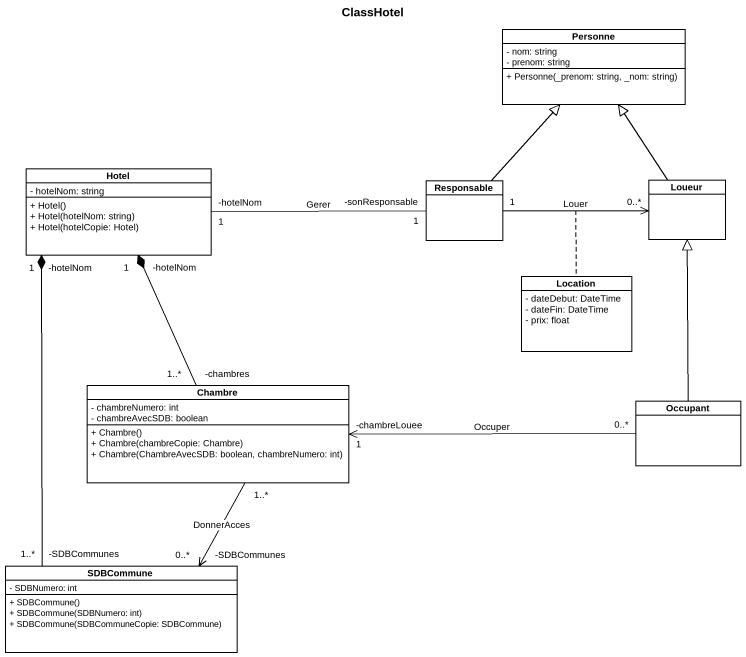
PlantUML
@startuml
title ClassHotel
hide circle
hide empty members
skinparam classAttributeIconSize 0
class Personne {
  - nom: string
  - prenom: string
  + Personne(_prenom: string, _nom: string)
}
class Hotel {
  - hotelNom: string
  + Hotel()
  + Hotel(hotelNom: string)
  + Hotel(hotelCopie: Hotel)
}
class Responsable
class Loueur
class Location {
  - dateDebut: DateTime
  - dateFin: DateTime
  - prix: float
}
class Chambre {
  - chambreNumero: int
  - chambreAvecSDB: boolean
  + Chambre()
  + Chambre(chambreCopie: Chambre)
  + Chambre(ChambreAvecSDB: boolean, chambreNumero: int)
}
class Occupant
class SDBCommune {
  - SDBNumero: int
  + SDBCommune()
  + SDBCommune(SDBNumero: int)
  + SDBCommune(SDBCommuneCopie: SDBCommune)
}
Responsable -up-|> Personne
Responsable "-sonResponsable\n1" -left- "-hotelNom\n1" Hotel : Gerer
Responsable "1" -right-> "0..*" Loueur : Louer
(Responsable, Loueur) .. Location
Loueur -up-|> Personne
Chambre "-chambres\n1..*" -up-* "-hotelNom\n1" Hotel
Chambre "-chambreLouee\n1" <-right- "0..*" Occupant : Occuper
Chambre "1..*" --> "-SDBCommunes\n0..*" SDBCommune : DonnerAcces
Occupant -up-|> Loueur
SDBCommune "-SDBCommunes\n1..*" -up-* "-hotelNom\n1" Hotel
@enduml
